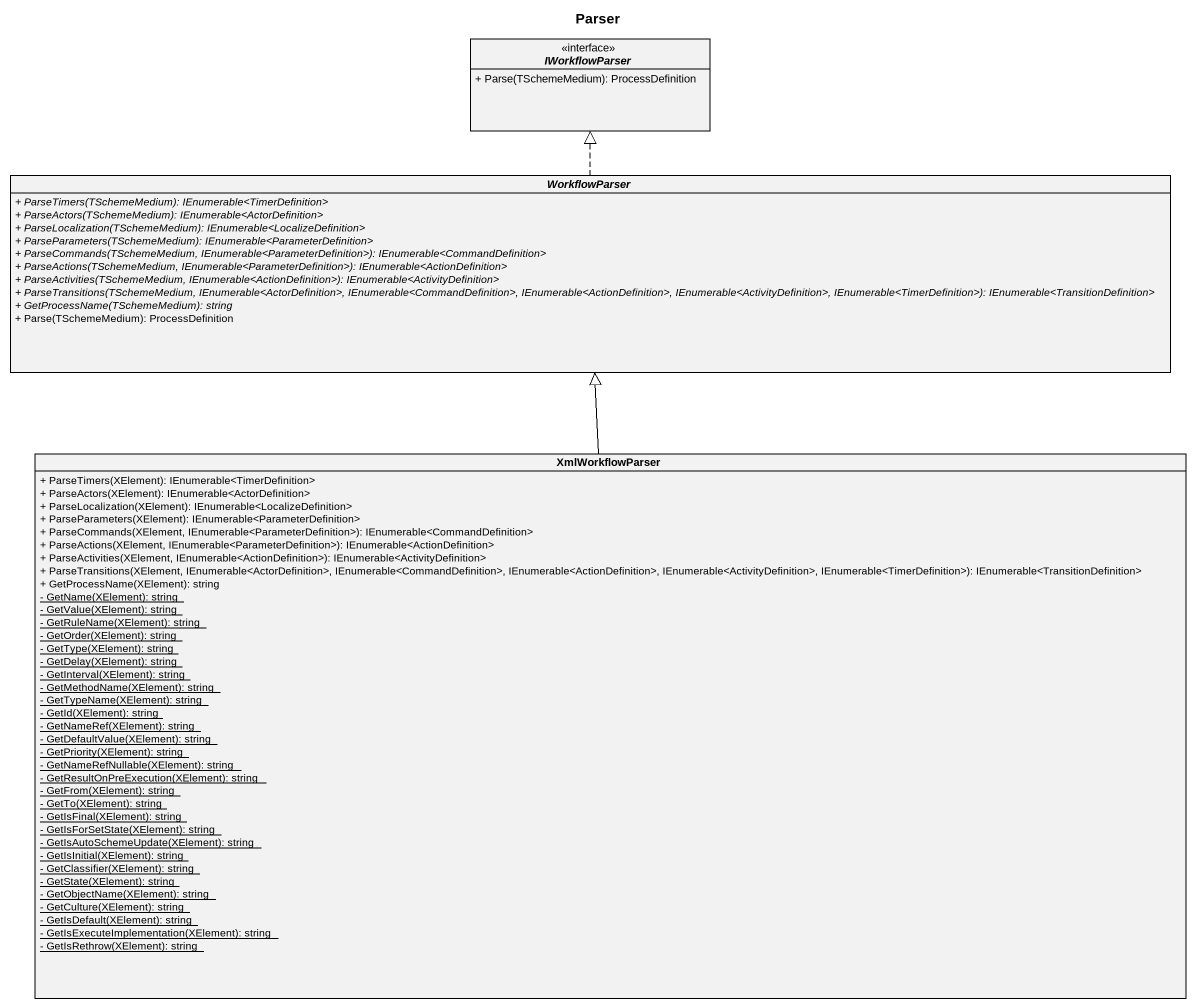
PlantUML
@startuml
title Parser
hide circle
hide empty members
skinparam classAttributeIconSize 0
interface IWorkflowParser <<interface>> {
  + Parse(TSchemeMedium): ProcessDefinition
}
abstract class WorkflowParser {
  {abstract} + ParseTimers(TSchemeMedium): IEnumerable<TimerDefinition>
  {abstract} + ParseActors(TSchemeMedium): IEnumerable<ActorDefinition>
  {abstract} + ParseLocalization(TSchemeMedium): IEnumerable<LocalizeDefinition>
  {abstract} + ParseParameters(TSchemeMedium): IEnumerable<ParameterDefinition>
  {abstract} + ParseCommands(TSchemeMedium, IEnumerable<ParameterDefinition>): IEnumerable<CommandDefinition>
  {abstract} + ParseActions(TSchemeMedium, IEnumerable<ParameterDefinition>): IEnumerable<ActionDefinition>
  {abstract} + ParseActivities(TSchemeMedium, IEnumerable<ActionDefinition>): IEnumerable<ActivityDefinition>
  {abstract} + ParseTransitions(TSchemeMedium, IEnumerable<ActorDefinition>, IEnumerable<CommandDefinition>, IEnumerable<ActionDefinition>, IEnumerable<ActivityDefinition>, IEnumerable<TimerDefinition>): IEnumerable<TransitionDefinition>
  {abstract} + GetProcessName(TSchemeMedium): string
  + Parse(TSchemeMedium): ProcessDefinition
}
class XmlWorkflowParser {
  + ParseTimers(XElement): IEnumerable<TimerDefinition>
  + ParseActors(XElement): IEnumerable<ActorDefinition>
  + ParseLocalization(XElement): IEnumerable<LocalizeDefinition>
  + ParseParameters(XElement): IEnumerable<ParameterDefinition>
  + ParseCommands(XElement, IEnumerable<ParameterDefinition>): IEnumerable<CommandDefinition>
  + ParseActions(XElement, IEnumerable<ParameterDefinition>): IEnumerable<ActionDefinition>
  + ParseActivities(XElement, IEnumerable<ActionDefinition>): IEnumerable<ActivityDefinition>
  + ParseTransitions(XElement, IEnumerable<ActorDefinition>, IEnumerable<CommandDefinition>, IEnumerable<ActionDefinition>, IEnumerable<ActivityDefinition>, IEnumerable<TimerDefinition>): IEnumerable<TransitionDefinition>
  + GetProcessName(XElement): string
  {static} - GetName(XElement): string
  {static} - GetValue(XElement): string
  {static} - GetRuleName(XElement): string
  {static} - GetOrder(XElement): string
  {static} - GetType(XElement): string
  {static} - GetDelay(XElement): string
  {static} - GetInterval(XElement): string
  {static} - GetMethodName(XElement): string
  {static} - GetTypeName(XElement): string
  {static} - GetId(XElement): string
  {static} - GetNameRef(XElement): string
  {static} - GetDefaultValue(XElement): string
  {static} - GetPriority(XElement): string
  {static} - GetNameRefNullable(XElement): string
  {static} - GetResultOnPreExecution(XElement): string
  {static} - GetFrom(XElement): string
  {static} - GetTo(XElement): string
  {static} - GetIsFinal(XElement): string
  {static} - GetIsForSetState(XElement): string
  {static} - GetIsAutoSchemeUpdate(XElement): string
  {static} - GetIsInitial(XElement): string
  {static} - GetClassifier(XElement): string
  {static} - GetState(XElement): string
  {static} - GetObjectName(XElement): string
  {static} - GetCulture(XElement): string
  {static} - GetIsDefault(XElement): string
  {static} - GetIsExecuteImplementation(XElement): string
  {static} - GetIsRethrow(XElement): string
}
WorkflowParser .up.|> IWorkflowParser
XmlWorkflowParser -up-|> WorkflowParser
@enduml
